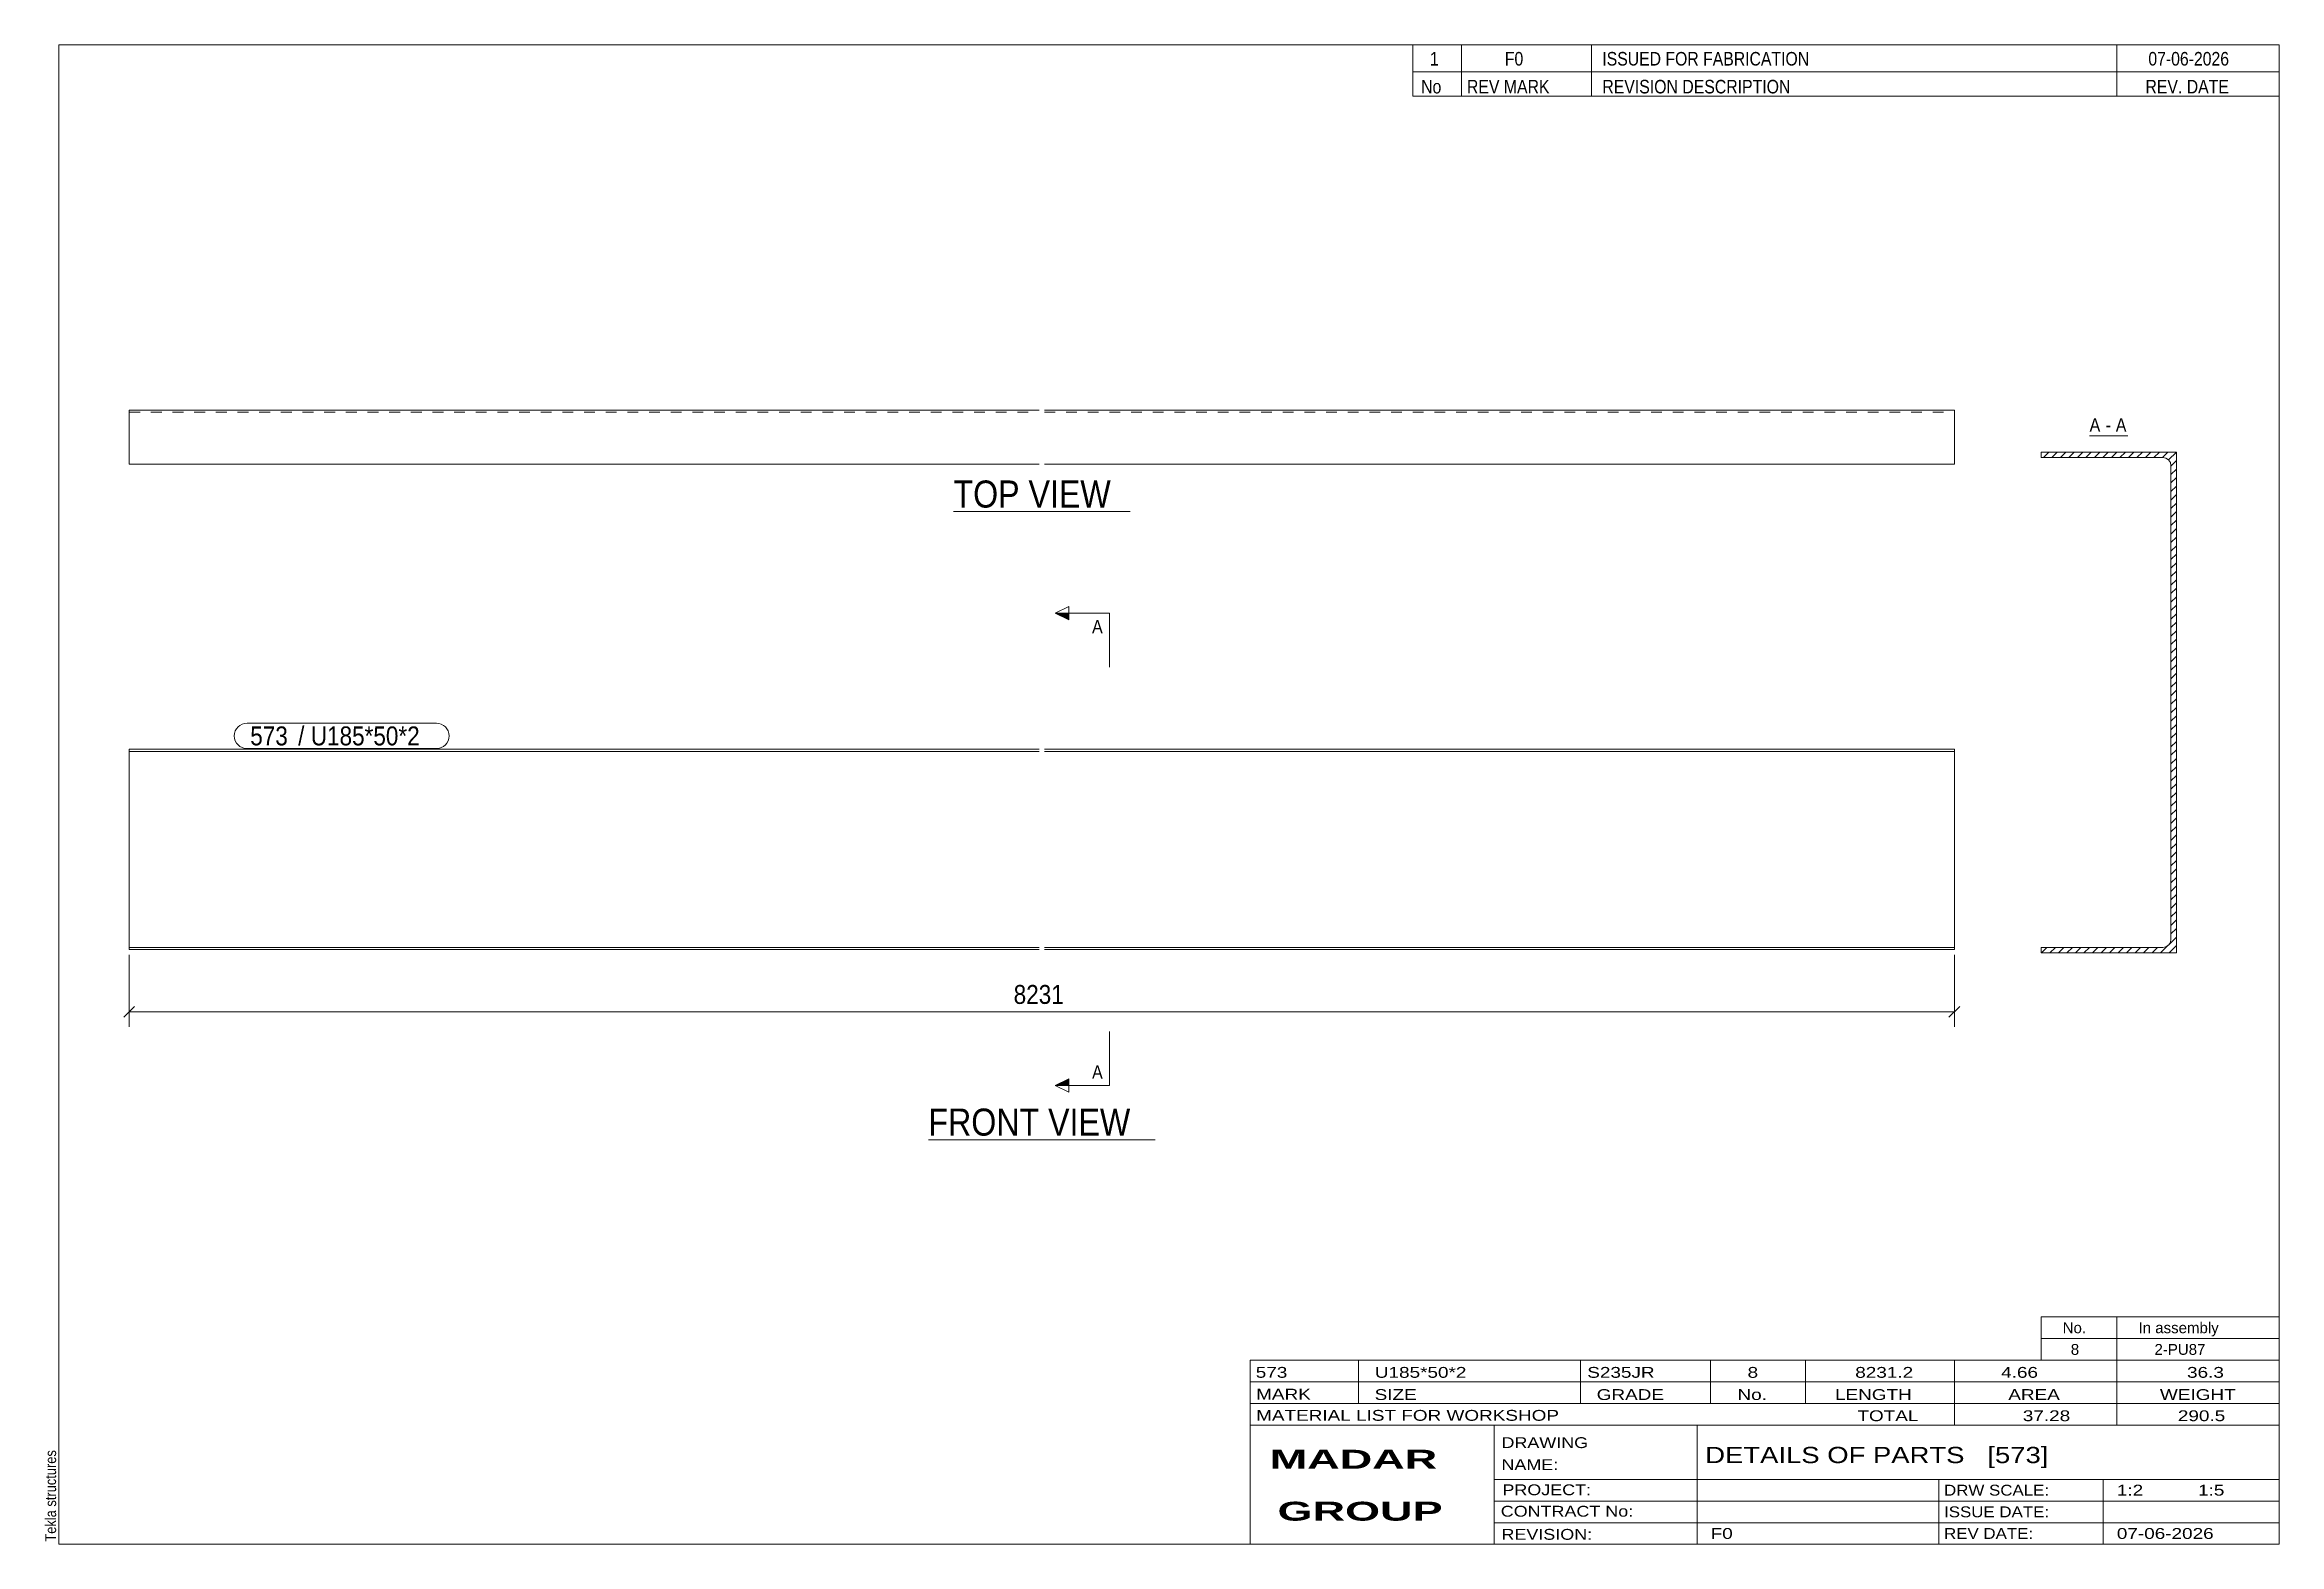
# Model space of a CAD drawing. Header units: millimetres. Extents: x 2 to 415, y 5 to 282.
import ezdxf

# ---------------------------------------------------------------- set-up
doc = ezdxf.new("R2010")
doc.units = ezdxf.units.MM
doc.linetypes.add('XKITLINE00', pattern=[0])
doc.linetypes.add('XKITLINE02', pattern=[4, 2, -2])
for name, color, linetype, lineweight in [('Dimensions', 7, 'Continuous', 0), ('DrawingSheet', 5, 'Continuous', 0), ('OtherObjectType', 7, 'Continuous', 0), ('Part', 2, 'Continuous', 0), ('PartMark', 7, 'Continuous', 0), ('Section', 6, 'Continuous', 0)]:
    doc.layers.add(name, color=color, linetype=linetype, lineweight=lineweight)
doc.styles.add('ARIAL', font='ARIAL.TTF')
doc.styles.add('ARIAL_BOLD', font='ARIALBD.TTF')
doc.styles.add('ARIAL_NARROW', font='ARIALN.TTF')

# ---------------------------------------------------------------- blocks, each defined once
blk = doc.blocks.new('*A1')
at = {"layer": 'Part', "color": 7, "linetype": 'XKITLINE00', "lineweight": 0}
for p, q in [((372.43, 206.75), (371.43, 205.75)), ((374, 206.75), (373, 205.75)), ((375.57, 206.75), (374.57, 205.75)), ((377.14, 206.75), (376.14, 205.75)), ((378.71, 206.75), (377.71, 205.75)), ((380.28, 206.75), (379.28, 205.75)), ((381.86, 206.75), (380.86, 205.75)), ((383.43, 206.75), (382.43, 205.75)), ((385, 206.75), (384, 205.75)), ((386.57, 206.75), (385.57, 205.75)), ((388.14, 206.75), (387.14, 205.75)), ((389.71, 206.75), (388.71, 205.75)), ((391.29, 206.75), (390.29, 205.75)), ((392.86, 206.75), (391.86, 205.75)), ((394.43, 206.75), (393.42, 205.74)), ((396, 206.75), (394.56, 205.31)), ((396, 205.18), (394.99, 204.17)), ((396, 203.61), (395, 202.61)), ((396, 202.04), (395, 201.04)), ((396, 200.46), (395, 199.46)), ((396, 198.89), (395, 197.89)), ((396, 197.32), (395, 196.32)), ((396, 195.75), (395, 194.75)), ((396, 194.18), (395, 193.18)), ((396, 192.61), (395, 191.61)), ((396, 191.03), (395, 190.03)), ((396, 189.46), (395, 188.46)), ((396, 187.89), (395, 186.89)), ((396, 186.32), (395, 185.32)), ((396, 184.75), (395, 183.75)), ((396, 183.18), (395, 182.18)), ((396, 181.61), (395, 180.61)), ((396, 180.03), (395, 179.03)), ((396, 178.46), (395, 177.46)), ((396, 176.89), (395, 175.89)), ((396, 175.32), (395, 174.32)), ((396, 173.75), (395, 172.75)), ((396, 172.18), (395, 171.18)), ((396, 170.6), (395, 169.6)), ((396, 169.03), (395, 168.03)), ((396, 167.46), (395, 166.46)), ((396, 165.89), (395, 164.89)), ((396, 164.32), (395, 163.32)), ((396, 162.75), (395, 161.75)), ((396, 161.18), (395, 160.18)), ((396, 159.6), (395, 158.6)), ((396, 158.03), (395, 157.03)), ((396, 156.46), (395, 155.46)), ((396, 154.89), (395, 153.89)), ((396, 153.32), (395, 152.32)), ((396, 151.75), (395, 150.75)), ((396, 150.17), (395, 149.17)), ((396, 148.6), (395, 147.6)), ((396, 147.03), (395, 146.03)), ((396, 145.46), (395, 144.46)), ((396, 143.89), (395, 142.89)), ((396, 142.32), (395, 141.32)), ((396, 140.75), (395, 139.75)), ((396, 139.17), (395, 138.17)), ((396, 137.6), (395, 136.6)), ((396, 136.03), (395, 135.03)), ((396, 134.46), (395, 133.46)), ((396, 132.89), (395, 131.89)), ((396, 131.32), (395, 130.32)), ((396, 129.74), (395, 128.74)), ((396, 128.17), (395, 127.17)), ((396, 126.6), (395, 125.6)), ((396, 125.03), (395, 124.03)), ((396, 123.46), (395, 122.46)), ((396, 121.89), (395, 120.89)), ((396, 120.32), (395, 119.32)), ((396, 117.17), (393.08, 114.25)), ((396, 115.6), (394.65, 114.25)), ((396, 118.74), (395, 117.74)), ((372.08, 115.25), (371.09, 114.26)), ((373.65, 115.25), (372.65, 114.25)), ((375.22, 115.25), (374.22, 114.25)), ((376.79, 115.25), (375.79, 114.25)), ((378.36, 115.25), (377.36, 114.25)), ((379.93, 115.25), (378.93, 114.25)), ((381.51, 115.25), (380.51, 114.25)), ((383.08, 115.25), (382.08, 114.25)), ((384.65, 115.25), (383.65, 114.25)), ((386.22, 115.25), (385.22, 114.25)), ((387.79, 115.25), (386.79, 114.25)), ((389.36, 115.25), (388.36, 114.25)), ((390.93, 115.25), (389.93, 114.25)), ((392.51, 115.25), (391.51, 114.25))]:
    blk.add_line(p, q, dxfattribs=at)
blk = doc.blocks.new('*A2')
at = {"layer": 'Part', "color": 2, "linetype": 'XKITLINE00', "lineweight": 0}
for p, q in [((186, 151.87), (18, 151.87)), ((18, 151.87), (18, 114.87)), ((186, 151.47), (18, 151.47)), ((355, 151.87), (187, 151.87)), ((355, 151.47), (187, 151.47)), ((355, 151.47), (355, 151.87)), ((355, 151.47), (355, 114.87)), ((186, 115.27), (18, 115.27)), ((186, 114.87), (18, 114.87)), ((355, 115.27), (187, 115.27)), ((355, 114.87), (187, 114.87))]:
    blk.add_line(p, q, dxfattribs=at)
at = {"layer": 'Part', "color": 7, "linetype": 'XKITLINE02', "lineweight": 0}
for p, q in [((18, 151.47), (18, 151.87)), ((355, 151.1), (355, 151.47))]:
    blk.add_line(p, q, dxfattribs=at)
blk = doc.blocks.new('*A3')
at = {"layer": 'Part', "color": 2, "linetype": 'XKITLINE00', "lineweight": 0}
for p, q in [((186, 214.5), (18, 214.5)), ((18, 204.5), (18, 214.5)), ((355, 214.5), (187, 214.5)), ((355, 214.5), (355, 204.5)), ((186, 204.5), (18, 204.5)), ((355, 204.5), (187, 204.5))]:
    blk.add_line(p, q, dxfattribs=at)
at = {"layer": 'Part', "color": 7, "linetype": 'XKITLINE02', "lineweight": 0}
for p, q in [((18, 214.1), (186, 214.1)), ((187, 214.1), (355, 214.1))]:
    blk.add_line(p, q, dxfattribs=at)
blk = doc.blocks.new('*A4')
at = {"layer": 'Part', "color": 2, "linetype": 'XKITLINE00', "lineweight": 0}
for p, q in [((371, 205.75), (371, 206.75)), ((371, 206.75), (396, 206.75)), ((396, 206.75), (396, 114.25)), ((393.5, 205.75), (371, 205.75)), ((393.5, 205.75), (394.07, 205.64)), ((394.07, 205.64), (394.56, 205.31)), ((394.56, 205.31), (394.89, 204.82)), ((394.89, 204.82), (395, 204.25)), ((395, 116.75), (395, 204.25)), ((394.56, 115.69), (394.07, 115.36)), ((394.89, 116.18), (394.56, 115.69)), ((395, 116.75), (394.89, 116.18)), ((371, 114.25), (371, 115.25)), ((371, 115.25), (393.5, 115.25)), ((396, 114.25), (371, 114.25)), ((394.07, 115.36), (393.5, 115.25))]:
    blk.add_line(p, q, dxfattribs=at)
blk = doc.blocks.new('*A5')
at = {"layer": 'DrawingSheet', "color": 5, "linetype": 'XKITLINE00', "lineweight": 0}
for p, q in [((415, 282), (5, 282)), ((5, 282), (5, 5)), ((415, 5), (415, 282)), ((5, 5), (415, 5))]:
    blk.add_line(p, q, dxfattribs=at)
at = {"layer": 'DrawingSheet', "color": 5, "style": 'ARIAL', "width": 0.85}
blk.add_text('Tekla structures', height=2, rotation=90, dxfattribs=at).set_placement((4.5, 5.5))
blk = doc.blocks.new('*A6')
at = {"layer": 'OtherObjectType', "color": 7, "linetype": 'XKITLINE00', "lineweight": 0}
for p, q in [((371, 47), (415, 47)), ((371, 43), (371, 47)), ((385, 43), (385, 47)), ((415, 43), (415, 47)), ((371, 43), (415, 43)), ((371, 39), (371, 43)), ((385, 39), (385, 43)), ((415, 39), (415, 43)), ((371, 39), (415, 39))]:
    blk.add_line(p, q, dxfattribs=at)
at = {"layer": 'OtherObjectType', "color": 7, "style": 'ARIAL_NARROW', "width": 1.211571}
for s, p in [('No.', (375, 44)), ('In assembly', (389, 44)), ('8', (376.5, 40)), ('2-PU87', (391.95, 40))]:
    blk.add_text(s, height=2, dxfattribs=at).set_placement(p)
blk = doc.blocks.new('*A7')
at = {"layer": 'OtherObjectType', "color": 7, "linetype": 'XKITLINE00', "lineweight": 0}
for p, q in [((255, 282), (415, 282)), ((415, 282), (255, 282)), ((255, 282), (255, 277)), ((264, 282), (264, 277)), ((288, 282), (288, 277)), ((385, 282), (385, 277)), ((415, 282), (415, 277)), ((255, 277), (415, 277)), ((255, 277), (255, 272.5)), ((255, 277), (415, 277)), ((264, 277), (264, 272.5)), ((288, 277), (288, 272.5)), ((385, 277), (385, 272.5)), ((415, 277), (415, 272.5)), ((415, 272.5), (255, 272.5))]:
    blk.add_line(p, q, dxfattribs=at)
at = {"layer": 'OtherObjectType', "color": 7, "style": 'ARIAL_NARROW'}
for s, width, p in [('1', 1.017001, (258.16, 278.15)), ('F0', 1.017001, (272, 278.15)), ('ISSUED FOR FABRICATION', 1.017001, (290, 278.15)), ('07-06-2026', 1.017001, (390.82, 278.15)), ('No', 1.02, (256.54, 273)), ('REV MARK', 1.02, (265, 273)), ('REVISION DESCRIPTION', 1.02, (290, 273)), ('REV. DATE', 1.02, (390.28, 273))]:
    blk.add_text(s, height=2.5, dxfattribs=dict(at, width=width)).set_placement(p)
blk = doc.blocks.new('*A8')
at = {"layer": 'OtherObjectType', "color": 7, "linetype": 'XKITLINE00', "lineweight": 0}
for p, q in [((225, 39), (415, 39)), ((225, 39), (225, 35)), ((225, 39), (415, 39)), ((245, 35), (245, 39)), ((286, 35), (286, 39)), ((310, 35), (310, 39)), ((327.5, 35), (327.5, 39)), ((355, 35), (355, 39)), ((385, 35), (385, 39)), ((415, 35), (415, 39)), ((225, 35), (415, 35)), ((225, 35), (225, 5)), ((225, 35), (415, 35)), ((245, 31), (245, 35)), ((286, 31), (286, 35)), ((310, 31), (310, 35)), ((327.5, 31), (327.5, 35)), ((355, 31), (355, 35)), ((385, 31), (385, 35)), ((415, 31), (415, 35)), ((225, 31), (415, 31)), ((355, 27), (355, 31)), ((385, 27), (385, 31)), ((415, 27), (415, 31)), ((225, 27), (415, 27)), ((270, 21), (270, 27)), ((307.5, 17), (307.5, 27)), ((415, 21), (415, 27)), ((270, 21), (270, 5)), ((415, 17), (415, 21)), ((270, 17), (415, 17)), ((307.5, 5), (307.5, 17)), ((352.16, 13), (352.16, 17)), ((382.5, 5), (382.5, 17)), ((415, 13), (415, 17)), ((270, 13), (415, 13)), ((352.16, 5), (352.16, 13)), ((415, 9), (415, 13)), ((270, 9), (415, 9)), ((415, 5), (415, 9)), ((225, 5), (415, 5)), ((262.5, 5), (415, 5))]:
    blk.add_line(p, q, dxfattribs=at)
at = {"layer": 'OtherObjectType', "color": 7, "style": 'ARIAL_NARROW'}
for s, height, width, p in [('573', 2, 1.525501, (226.01, 35.76)), ('U185*50*2', 2, 1.525501, (248, 35.76)), ('S235JR', 2, 1.525501, (287.22, 35.76)), ('8', 2, 1.525501, (316.82, 35.76)), ('8231.2', 2, 1.525501, (336.7, 35.76)), ('4.66', 2, 1.525501, (363.64, 35.76)), ('36.3', 2, 1.525501, (397.96, 35.76)), ('MARK', 2, 1.525501, (226.08, 31.73)), ('SIZE', 2, 1.525501, (247.96, 31.66)), ('GRADE', 2, 1.525501, (288.96, 31.66)), ('No.', 2, 1.525501, (314.96, 31.66)), ('LENGTH', 2, 1.525501, (332.96, 31.66)), ('AREA', 2, 1.525501, (364.96, 31.66)), ('WEIGHT', 2, 1.525501, (392.96, 31.66)), ('MATERIAL LIST FOR WORKSHOP', 2, 1.525501, (226.08, 27.82)), ('TOTAL', 2, 1.525501, (337.1, 27.75)), ('37.28', 2, 1.525501, (367.64, 27.75)), ('290.5', 2, 1.525501, (396.27, 27.75)), ('DRAWING', 2, 1.445, (271.38, 22.78)), ('NAME:', 2, 1.445, (271.38, 18.72)), ('DETAILS OF PARTS   [573]', 3, 1.474651, (309, 20)), ('PROJECT:', 2, 1.445, (271.55, 14.07)), ('DRW SCALE:', 2, 1.36, (353.1, 14)), ('1:2', 2, 1.525501, (385, 14)), ('1:5', 2, 1.525501, (400, 14)), ('CONTRACT No:', 2, 1.445, (271.25, 10.11)), ('ISSUE DATE:', 2, 1.36, (353.1, 10)), ('REVISION:', 2, 1.445, (271.38, 5.84)), ('F0', 2, 1.525501, (310, 6)), ('REV DATE:', 2, 1.36, (353.1, 6)), ('07-06-2026', 2, 1.525501, (385, 6))]:
    blk.add_text(s, height=height, dxfattribs=dict(at, width=width)).set_placement(p)
at = {"layer": 'OtherObjectType', "color": 1, "style": 'ARIAL_BOLD', "width": 1.7}
for s, p in [('MADAR ', (228.58, 18.97)), ('GROUP', (230.03, 9.37))]:
    blk.add_text(s, height=3.5, dxfattribs=at).set_placement(p)
blk = doc.blocks.new('*A9')
at = {"layer": 'Dimensions', "color": 7, "linetype": 'XKITLINE00', "lineweight": 0}
for p, q in [((18, 113.87), (18, 100.57)), ((355, 113.87), (355, 100.57)), ((18.99, 104.36), (17.01, 102.38)), ((18, 103.37), (355, 103.37)), ((355.99, 104.36), (354.01, 102.38))]:
    blk.add_line(p, q, dxfattribs=at)
at = {"layer": 'Dimensions', "color": 3}
for p in [(18, 103.37), (355, 103.37)]:
    blk.add_point(p, dxfattribs=at)
at = {"layer": 'Dimensions', "color": 3, "style": 'ARIAL', "width": 0.85}
blk.add_text('8231', height=3.5, dxfattribs=at).set_placement((181.31, 104.82))
blk = doc.blocks.new('*A10')
at = {"layer": 'PartMark', "color": 7, "linetype": 'XKITLINE00', "lineweight": 0}
for p, q in [((39.75, 156.67), (74.71, 156.67)), ((39.75, 151.97), (74.71, 151.97))]:
    blk.add_line(p, q, dxfattribs=at)
for centre, start, end in [((39.75, 154.32), 90, 270), ((74.71, 154.32), 270, 90)]:
    blk.add_arc(centre, 2.35, start, end, dxfattribs=at)
at = {"layer": 'PartMark', "color": 1, "style": 'ARIAL', "width": 0.85}
blk.add_text('573', height=3.5, dxfattribs=at).set_placement((40.35, 152.57))
at = {"layer": 'PartMark', "color": 3, "style": 'ARIAL', "width": 0.85}
for s, p in [('/', (49.19, 152.57)), ('U185*50*2', (51.53, 152.57))]:
    blk.add_text(s, height=3.5, dxfattribs=at).set_placement(p)
blk = doc.blocks.new('*A11')
at = {"layer": 'Section'}
for points in [[(191.5, 175.75), (189, 177), (191.5, 177)], [(191.5, 89.74), (189, 89.74), (191.5, 90.99)]]:
    blk.add_hatch(color=2, dxfattribs=at).paths.add_polyline_path(points, flags=17)
at = {"layer": 'Section', "color": 2, "linetype": 'XKITLINE00', "lineweight": 0}
for p, q in [((189, 177), (191.5, 178.25)), ((191.5, 175.75), (191.5, 178.25)), ((189, 177), (191.5, 175.75)), ((199, 177), (189, 177)), ((199, 177), (199, 167)), ((199, 89.74), (199, 99.74)), ((189, 89.74), (191.5, 90.99)), ((191.5, 90.99), (191.5, 88.49)), ((191.5, 88.49), (189, 89.74)), ((199, 89.74), (189, 89.74))]:
    blk.add_line(p, q, dxfattribs=at)
at = {"layer": 'Section', "color": 3, "style": 'ARIAL', "width": 0.85}
for p in [(195.78, 173.25), (195.78, 90.99)]:
    blk.add_text('A', height=2.5, dxfattribs=at).set_placement(p)
blk = doc.blocks.new('*A12')
at = {"layer": 'OtherObjectType', "color": 7, "linetype": 'XKITLINE00', "lineweight": 0}
blk.add_line((165.57, 79.74), (207.43, 79.74), dxfattribs=at)
at = {"layer": 'OtherObjectType', "color": 3, "style": 'ARIAL', "width": 0.85}
blk.add_text('FRONT VIEW', height=5, dxfattribs=at).set_placement((165.57, 80.49))
blk = doc.blocks.new('*A13')
at = {"layer": 'OtherObjectType', "color": 7, "linetype": 'XKITLINE00', "lineweight": 0}
blk.add_line((170.2, 195.75), (202.8, 195.75), dxfattribs=at)
at = {"layer": 'OtherObjectType', "color": 3, "style": 'ARIAL', "width": 0.85}
blk.add_text('TOP VIEW', height=5, dxfattribs=at).set_placement((170.2, 196.5))
blk = doc.blocks.new('*A14')
at = {"layer": 'OtherObjectType', "color": 2, "linetype": 'XKITLINE00', "lineweight": 0}
blk.add_line((379.97, 209.75), (387.03, 209.75), dxfattribs=at)
at = {"layer": 'OtherObjectType', "color": 3, "style": 'ARIAL', "width": 0.85}
for s, p in [('A', (379.97, 210.5)), ('-', (382.95, 210.5)), ('A', (384.8, 210.5))]:
    blk.add_text(s, height=2.5, dxfattribs=at).set_placement(p)

msp = doc.modelspace()

# ---------------------------------------------------------------- block references
at = {"lineweight": 0}
for name in ['*A5', '*A7', '*A3', '*A14', '*A4', '*A1', '*A13', '*A11', '*A10', '*A2', '*A9', '*A12', '*A6', '*A8']:
    msp.add_blockref(name, (0, 0), dxfattribs=at)

doc.saveas('drawing.dxf')
